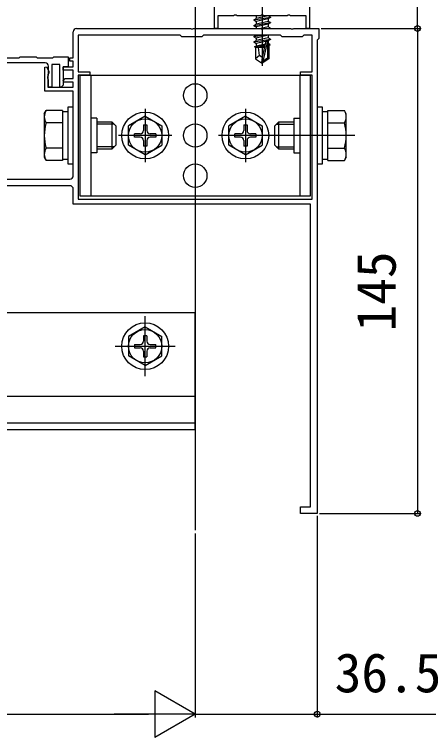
# Model space of a CAD drawing. Units: millimetres, scale not verified. Extents: x -700 to 700, y -1044 to 1038.
# Drawn here: x 287.4 to 411.3, y 79.3 to 295.5 of the extents above; entities that cross this region are included whole.
import ezdxf
from ezdxf.enums import TextEntityAlignment as Align

# ---------------------------------------------------------------- set-up
doc = ezdxf.new("R2010")
doc.units = ezdxf.units.MM
doc.header["$LTSCALE"] = 6
for name, color, linetype in [('0-2_YKK_11', 7, 'Continuous'), ('0-4_YKK_12', 2, 'Continuous'), ('0-5_YKK_13', 4, 'Continuous'), ('0-6_YKK_D', 6, 'Continuous')]:
    doc.layers.add(name, color=color, linetype=linetype)
doc.styles.add('ＭＳ ゴシック', font='')
doc.styles.get('ＭＳ ゴシック').set_extended_font_data('MS Gothic')

msp = doc.modelspace()

# ---------------------------------------------------------------- linework, layer by layer
at = {"layer": '0-2_YKK_11'}
for points in [[(375.7, 297.803), (375.7, 291.303), (374.7, 291.303), (374.7, 295.103), (370.02, 295.103), (369.76, 295.253), (369.24, 295.253), (368.98, 295.103), (362.02, 295.103), (361.76, 295.253), (361.5, 295.403), (361.24, 295.253), (360.98, 295.103), (354.02, 295.103), (353.76, 295.253), (353.24, 295.253), (352.98, 295.103), (348.3, 295.103), (348.3, 291.303), (347.3, 291.303), (347.3, 297.803)], [(305, 247.303), (305, 272.603), (296.5, 272.603), (296.5, 279.733), (296.945, 279.852), (297.7, 278.544), (297.7, 278.003), (297.52, 277.728), (297.4, 277.545), (297.4, 273.803), (305, 273.803), (305, 275.303), (302.124, 275.303), (301.964, 275.691), (302.576, 276.303), (305, 276.303), (305, 278.803), (302, 278.803), (302, 279.803), (305, 279.803), (305, 281.503), (304, 281.503), (304, 282.503), (305, 282.503), (305, 290.303)], [(306, 291.303), (340.042, 291.303), (340.225, 291.183), (340.775, 291.183), (340.958, 291.303), (361.042, 291.303), (361.225, 291.183), (361.775, 291.183), (361.958, 291.303), (370.042, 291.303), (370.225, 291.183), (370.775, 291.183), (370.958, 291.303), (378.5, 291.303), (378.5, 288.303), (378, 287.803)], [(378, 287.803), (378, 146.303), (373, 146.303), (373, 148.303), (376, 148.303), (376, 238.803), (305, 238.803), (305, 243.303)], [(284.15, 282.503), (288.85, 282.503), (289.15, 282.803), (293.85, 282.803), (294.15, 282.503), (298.85, 282.503), (299.15, 282.803), (303.5, 282.803), (303.5, 279.803), (302, 279.803), (302, 274.379), (301.37, 273.749), (301, 273.902), (301, 280.503), (298.6, 280.503), (298.6, 273.803), (297.6, 273.803), (297.6, 275.956), (297.4, 276.303), (297.4, 276.903), (297.52, 277.143), (297.6, 277.303), (297.6, 280.003)], [(296.6, 281.003), (270, 281.003)], [(304, 244.303), (261.5, 244.303), (261.5, 246.303), (304, 246.303)]]:
    msp.add_lwpolyline(points, dxfattribs=at)
msp.add_lwpolyline([(306.5, 240.303), (376.5, 240.303), (376.5, 277.303), (373, 277.303), (373, 278.303), (376.5, 278.303), (376.5, 289.303), (374, 289.303), (373.5, 288.803), (367.5, 288.803), (367, 289.303), (344, 289.303), (343.5, 288.803), (337.5, 288.803), (337, 289.303), (306.5, 289.303), (306.5, 278.303), (310, 278.303), (310, 277.303), (306.5, 277.303)], close=True, dxfattribs=at)
for centre, start, end in [((306, 290.303), 90.00001, 179.99999), ((296.6, 280.003), 0.00001, 89.99999), ((304, 247.303), 270.00001, 359.99999), ((304, 243.303), 0.00001, 89.99999)]:
    msp.add_arc(centre, 1, start, end, dxfattribs=at)
at = {"layer": '0-4_YKK_12'}
for p, q in [((341.5, 733.303), (341.5, 141.303)), ((326.5, 267.303), (326.5, 251.303)), ((356.5, 267.303), (356.5, 251.303)), ((334.5, 259.303), (318.5, 259.303)), ((364.5, 259.303), (348.5, 259.303)), ((341.5, 206.303), (154, 206.303)), ((341.5, 171.303), (341.5, 206.303)), ((341.5, 181.303), (46.5, 181.303)), ((341.5, 173.303), (46.5, 173.303)), ((341.5, 171.303), (46.5, 171.303))]:
    msp.add_line(p, q, dxfattribs=at)
at = {"layer": '0-5_YKK_13'}
for p, q in [((361.5, 301.246), (361.5, 280.174)), ((359.028, 293.89), (363.972, 294.714)), ((363.972, 294.596), (359.028, 293.772)), ((359.028, 293.89), (359.676, 294.264)), ((359.578, 295.103), (359.676, 295.046)), ((359.676, 295.046), (359.863, 295.103)), ((363.324, 295.088), (359.676, 294.264)), ((359.676, 295.046), (359.676, 294.264)), ((363.324, 294.222), (359.676, 293.398)), ((363.324, 295.103), (363.324, 295.088)), ((363.972, 294.714), (363.324, 295.088)), ((363.972, 294.596), (363.324, 294.222)), ((363.324, 294.222), (363.324, 293.44)), ((363.972, 294.714), (363.972, 294.596)), ((359.028, 293.89), (359.028, 293.772)), ((359.028, 293.772), (359.676, 293.398)), ((359.028, 292.242), (363.972, 293.066)), ((363.972, 292.948), (359.028, 292.124)), ((359.028, 292.242), (359.676, 292.616)), ((359.028, 292.242), (359.028, 292.124)), ((359.028, 292.124), (359.676, 291.751)), ((363.324, 293.44), (359.676, 292.616)), ((359.676, 293.398), (359.676, 292.616)), ((363.972, 293.066), (363.324, 293.44)), ((363.324, 292.574), (363.324, 291.792)), ((363.972, 293.066), (363.972, 292.948)), ((359.676, 291.751), (359.676, 291.303)), ((363.324, 291.792), (361.108, 291.291)), ((361.483, 291.003), (361.613, 291.025)), ((363.28, 291.303), (363.972, 291.418)), ((363.972, 291.418), (363.324, 291.792)), ((363.972, 291.418), (363.972, 291.3)), ((359.028, 288.946), (359.676, 289.32)), ((361.874, 289.303), (359.028, 288.829)), ((359.028, 288.946), (361.167, 289.303)), ((359.028, 288.946), (359.028, 288.829)), ((359.028, 288.829), (359.676, 288.455)), ((359.028, 287.298), (363.972, 288.122)), ((363.972, 288.005), (359.028, 287.181)), ((359.028, 287.298), (359.676, 287.672)), ((363.324, 288.496), (359.676, 287.672)), ((359.676, 288.455), (359.676, 287.672)), ((363.081, 287.604), (361.677, 281.427)), ((363.324, 289.279), (363.324, 288.496)), ((363.972, 288.122), (363.324, 288.496)), ((363.324, 287.631), (363.324, 286.848)), ((363.972, 288.122), (363.972, 288.005)), ((359.028, 287.298), (359.028, 287.181)), ((359.028, 287.181), (359.676, 286.807)), ((362.298, 286.286), (359.264, 285.786)), ((359.264, 285.786), (359.676, 286.024)), ((359.499, 285.675), (359.264, 285.786)), ((359.499, 285.675), (359.499, 282.232)), ((362.141, 285.592), (359.499, 285.592)), ((362.565, 287.459), (359.676, 286.807)), ((359.676, 286.807), (359.676, 286.024)), ((362.378, 286.634), (359.676, 286.024)), ((362.227, 285.973), (360.266, 285.592)), ((362.571, 287.483), (361.5, 282.774)), ((363.324, 286.848), (363.144, 286.807)), ((363.854, 286.542), (363.148, 286.426)), ((363.854, 286.289), (363.148, 286.152)), ((363.501, 285.592), (363.148, 285.592)), ((363.854, 286.542), (363.324, 286.848)), ((363.501, 286.085), (363.501, 282.232)), ((363.854, 286.542), (363.854, 286.289)), ((360.676, 283.238), (359.499, 282.232)), ((359.499, 282.232), (361.323, 281.001)), ((361.5, 282.774), (361.323, 281.001)), ((361.5, 282.774), (361.5, 281.001)), ((363.501, 282.232), (361.677, 281.001)), ((361.677, 281.427), (361.677, 281.001)), ((363.501, 282.232), (363.148, 282.42)), ((361.323, 281.001), (361.677, 281.001)), ((307, 277.303), (376, 277.303)), ((310.2, 277.303), (310.2, 241.303)), ((372.8, 277.303), (372.8, 241.303)), ((376, 241.303), (376, 277.303)), ((296.3, 265.803), (296.881, 266.808)), ((301.8, 266.808), (296.881, 266.808)), ((301.8, 266.808), (301.8, 251.797)), ((303.4, 266.353), (301.8, 266.353)), ((381.2, 266.353), (379.6, 266.353)), ((381.2, 266.808), (386.119, 266.808)), ((381.2, 251.797), (381.2, 266.808)), ((386.7, 265.803), (386.119, 266.808)), ((296.3, 265.803), (296.3, 252.803)), ((312, 264.503), (310.2, 264.503)), ((312, 264.503), (312, 254.103)), ((326.5, 265.053), (321.5, 262.166)), ((326.5, 265.053), (331.5, 262.166)), ((356.5, 265.053), (351.5, 262.166)), ((356.5, 265.053), (361.5, 262.166)), ((371, 264.503), (371, 254.103)), ((371, 264.503), (372.8, 264.503)), ((386.7, 252.803), (386.7, 265.803)), ((301.8, 263.056), (296.881, 263.056)), ((301.8, 263.303), (301.8, 255.303)), ((316.6, 263.303), (312, 263.303)), ((317.248, 262.655), (312, 262.655)), ((316.6, 255.303), (316.6, 263.303)), ((317.8, 262.103), (316.6, 263.303)), ((317.8, 256.503), (317.8, 262.103)), ((321.5, 256.44), (321.5, 262.166)), ((326, 262.453), (326, 260.803)), ((326, 262.453), (327, 262.453)), ((327, 262.453), (327, 260.803)), ((331.5, 262.166), (331.5, 256.44)), ((351.5, 256.44), (351.5, 262.166)), ((356, 262.453), (356, 260.803)), ((356, 262.453), (357, 262.453)), ((357, 262.453), (357, 260.803)), ((361.5, 262.166), (361.5, 256.44)), ((365.2, 262.103), (366.4, 263.303)), ((365.2, 262.103), (365.2, 256.503)), ((365.752, 262.655), (371, 262.655)), ((371, 263.303), (366.4, 263.303)), ((366.4, 263.303), (366.4, 255.303)), ((381.2, 255.303), (381.2, 263.303)), ((381.2, 263.056), (386.119, 263.056)), ((325, 259.803), (323.35, 259.803)), ((323.35, 258.803), (323.35, 259.803)), ((329.65, 259.803), (328, 259.803)), ((329.65, 259.803), (329.65, 258.803)), ((355, 259.803), (353.35, 259.803)), ((353.35, 258.803), (353.35, 259.803)), ((359.65, 259.803), (358, 259.803)), ((359.65, 259.803), (359.65, 258.803)), ((325, 258.803), (323.35, 258.803)), ((326, 257.803), (326, 256.153)), ((327, 257.803), (327, 256.153)), ((329.65, 258.803), (328, 258.803)), ((355, 258.803), (353.35, 258.803)), ((356, 257.803), (356, 256.153)), ((357, 257.803), (357, 256.153)), ((359.65, 258.803), (358, 258.803)), ((389.2, 259.303), (362.7, 259.303)), ((301.8, 255.55), (296.881, 255.55)), ((317.248, 255.951), (312, 255.951)), ((312, 255.303), (316.6, 255.303)), ((317.8, 256.503), (316.6, 255.303)), ((326.5, 253.553), (321.5, 256.44)), ((327, 256.153), (326, 256.153)), ((326.5, 253.553), (331.5, 256.44)), ((356.5, 253.553), (351.5, 256.44)), ((357, 256.153), (356, 256.153)), ((356.5, 253.553), (361.5, 256.44)), ((365.2, 256.503), (366.4, 255.303)), ((365.752, 255.951), (371, 255.951)), ((366.4, 255.303), (371, 255.303)), ((381.2, 255.55), (386.119, 255.55)), ((312, 254.103), (310.2, 254.103)), ((371, 254.103), (372.8, 254.103)), ((296.3, 252.803), (296.881, 251.797)), ((301.8, 251.797), (296.881, 251.797)), ((301.8, 252.253), (303.4, 252.253)), ((379.6, 252.253), (381.2, 252.253)), ((381.2, 251.797), (386.119, 251.797)), ((386.7, 252.803), (386.119, 251.797)), ((326.5, 187.303), (326.5, 205.303)), ((326.5, 202.053), (321.5, 199.166)), ((326.5, 202.053), (331.5, 199.166)), ((321.5, 199.166), (321.5, 193.44)), ((326, 199.453), (326, 197.803)), ((327, 199.453), (326, 199.453)), ((327, 199.453), (327, 197.803)), ((331.5, 193.44), (331.5, 199.166)), ((323.35, 196.803), (325, 196.803)), ((323.35, 196.803), (323.35, 195.803)), ((328, 196.803), (329.65, 196.803)), ((329.65, 195.803), (329.65, 196.803)), ((317.5, 196.303), (335.5, 196.303)), ((323.35, 195.803), (325, 195.803)), ((326, 194.803), (326, 193.153)), ((327, 194.803), (327, 193.153)), ((328, 195.803), (329.65, 195.803)), ((326.5, 190.553), (321.5, 193.44)), ((326, 193.153), (327, 193.153)), ((326.5, 190.553), (331.5, 193.44))]:
    msp.add_line(p, q, dxfattribs=at)
for points in [[(363.972, 292.948), (363.324, 292.574), (359.676, 291.751)], [(363.366, 289.303), (363.324, 289.279), (359.676, 288.455)], [(363.972, 288.005), (363.324, 287.631), (363.099, 287.58)], [(361.5, 282.648), (360.676, 283.238), (360.441, 285.592)], [(363.148, 287.418), (363.148, 282.42), (361.677, 281.427)], [(363.854, 286.289), (363.324, 285.983), (363.148, 285.943)], [(307, 277.303), (307, 241.303), (376, 241.303)]]:
    msp.add_lwpolyline(points, dxfattribs=at)
for points in [[(305, 250.803), (305, 267.803), (303.4, 267.803), (303.4, 250.803)], [(378, 267.803), (378, 250.803), (379.6, 250.803), (379.6, 267.803)]]:
    msp.add_lwpolyline(points, close=True, dxfattribs=at)
for centre, radius in [((341.5, 271.303), 3.5), ((326.5, 259.303), 7), ((356.5, 259.303), 7), ((326.5, 259.303), 5), ((356.5, 259.303), 5), ((341.5, 259.303), 3.5), ((341.5, 247.303), 3.5), ((326.5, 196.303), 7), ((326.5, 196.303), 5)]:
    msp.add_circle(centre, radius, dxfattribs=at)
for centre, radius, start, end in [((362.856, 287.418), 0.292, 0, 167.19096), ((299.623, 264.932), 3.323, 145.61575, 214.38425), ((383.377, 264.932), 3.323, 325.61575, 34.38425), ((308.719, 259.303), 12.419, 162.41205, 197.58795), ((374.281, 259.303), 12.419, 342.41205, 17.58795), ((325, 260.803), 1, 270, 0), ((328, 260.803), 1, 180, 270), ((355, 260.803), 1, 270, 0), ((358, 260.803), 1, 180, 270), ((325, 257.803), 1, 0, 90), ((328, 257.803), 1, 90, 180), ((355, 257.803), 1, 0, 90), ((358, 257.803), 1, 90, 180), ((299.623, 253.674), 3.323, 145.61575, 214.38425), ((383.377, 253.674), 3.323, 325.61575, 34.38425), ((325, 197.803), 1, 270, 0), ((328, 197.803), 1, 180, 270), ((325, 194.803), 1, 0, 90), ((328, 194.803), 1, 90, 180)]:
    msp.add_arc(centre, radius, start, end, dxfattribs=at)
at = {"layer": '0-6_YKK_D'}
for p, q in [((379.2, 291.303), (409, 291.303)), ((379.2, 291.303), (409, 291.303)), ((408, 291.303), (408, 146.303)), ((378, 145.603), (378, 85.303)), ((378.7, 146.303), (409, 146.303)), ((341.5, 140.303), (341.5, 85.303)), ((341.5, 140.303), (341.5, 85.303)), ((341.5, 86.303), (329.376, 93.303)), ((329.376, 93.303), (329.376, 79.303)), ((-444.5, 86.303), (327.5, 86.303)), ((341.5, 86.303), (317.251, 86.303)), ((341.5, 86.303), (329.376, 79.303))]:
    msp.add_line(p, q, dxfattribs=at)
for points in [[(408, 291.303), (408, 299.303), (408, 318.157)], [(341.5, 86.303), (378, 86.303), (424.673, 86.303)]]:
    msp.add_lwpolyline(points, dxfattribs=at)
for centre in [(408, 291.303), (408, 291.303), (408, 146.303), (378, 86.303)]:
    msp.add_circle(centre, 0.85, dxfattribs=at)

# ---------------------------------------------------------------- texts
at = {"layer": '0-6_YKK_D', "style": 'ＭＳ ゴシック'}
msp.add_text('145', height=11.73, rotation=90, dxfattribs=at).set_placement((405, 200.712), align=Align.BOTTOM_LEFT)
msp.add_text('36.5', height=11.73, dxfattribs=at).set_placement((383.218, 89.303), align=Align.BOTTOM_LEFT)

doc.saveas('drawing.dxf')
